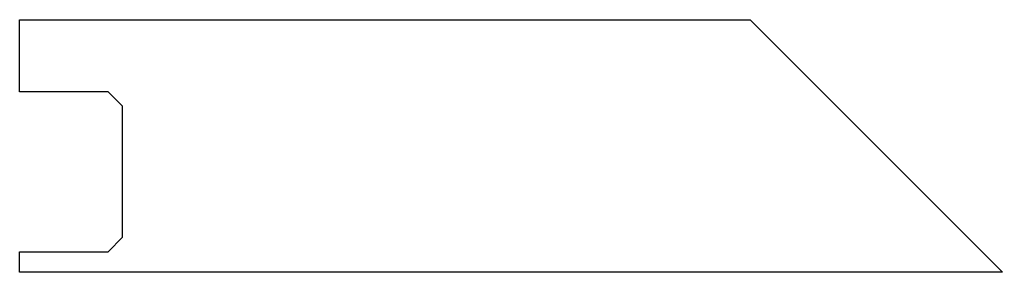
# Model space of a CAD drawing. Header units: millimetres. Extents: x -394 to -12, y 168 to 266.
import ezdxf

# ---------------------------------------------------------------- set-up
doc = ezdxf.new("R2010")
doc.units = ezdxf.units.MM
doc.layers.get('0').update_dxf_attribs({"linetype": 'CONTINUOUS'})

msp = doc.modelspace()

# ---------------------------------------------------------------- linework, layer by layer
msp.add_lwpolyline([(-359.59, 176), (-354, 181.59), (-354, 232.42), (-359.59, 238), (-394, 238), (-394, 266), (-110.38, 266), (-12.41, 168.04), (-394, 168), (-394, 176)], close=True)

doc.saveas('drawing.dxf')
